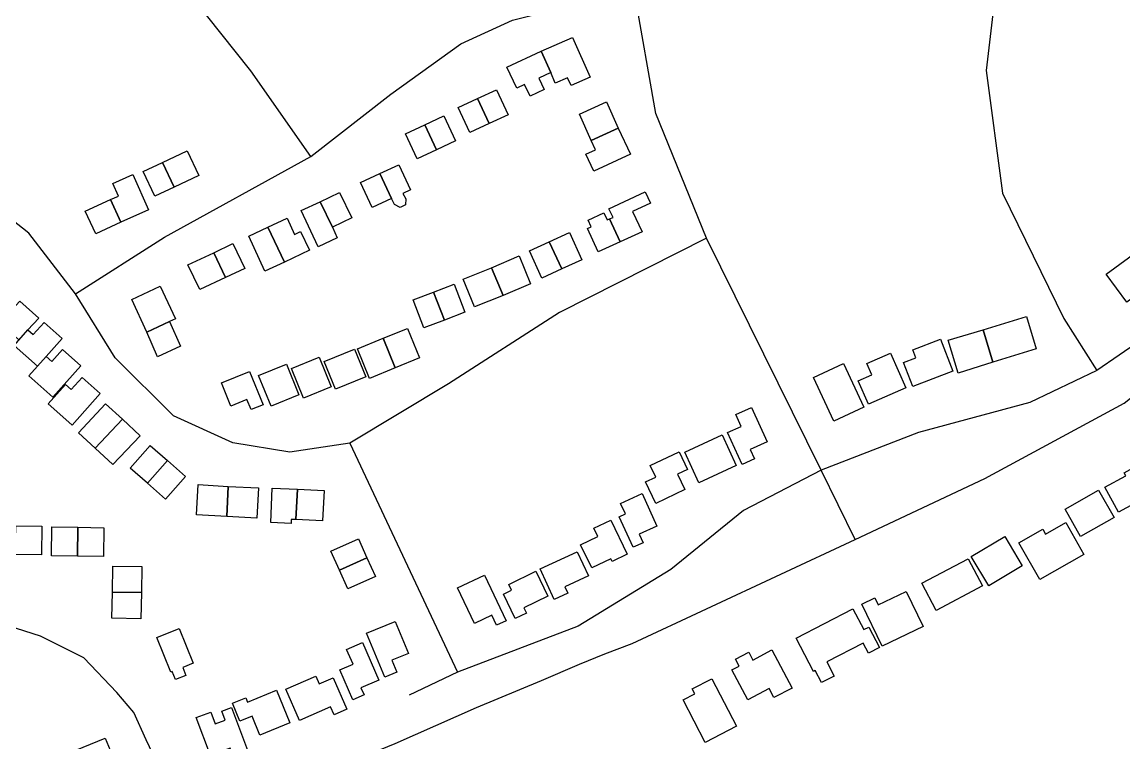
# Model space of a CAD drawing. Header units: metres. Extents: x 553506 to 563855, y 142925 to 150243.
# Drawn here: x 560386.2 to 560707.2, y 148361.5 to 148571.3 of the extents above; entities that cross this region are included whole.
import ezdxf

# ---------------------------------------------------------------- set-up
doc = ezdxf.new("R2010")
doc.units = ezdxf.units.M
doc.layers.add('C-BUILDINGS', color=8, linetype='Continuous')
doc.layers.add('C-ROADS', color=33, linetype='Continuous')

msp = doc.modelspace()

# ---------------------------------------------------------------- linework, layer by layer
at = {"layer": 'C-BUILDINGS'}
for points in [[(560551.7299, 148555.3357), (560546.1587, 148552.8688), (560545.1509, 148555.1412), (560541.5586, 148553.5486), (560540.2046, 148556.6115), (560537.4375, 148562.8358), (560546.6013, 148566.8842), (560551.7299, 148555.3357)], [(560540.2046, 148556.6115), (560536.7317, 148555.0004), (560538.2904, 148551.6544), (560534.1903, 148549.7566), (560532.6094, 148553.1463), (560530.3287, 148552.0845), (560527.4736, 148558.2169), (560537.4375, 148562.8358), (560540.2046, 148556.6115)], [(560527.8016, 148544.3702), (560522.2408, 148541.7923), (560518.8541, 148549.0545), (560524.4149, 148551.6325), (560527.8016, 148544.3702)], [(560522.2408, 148541.7923), (560516.6109, 148539.19), (560513.2172, 148546.452), (560518.8541, 148549.0545), (560522.2408, 148541.7923)], [(560556.4509, 148548.1041), (560559.9117, 148540.4881), (560552.0479, 148536.892), (560548.5791, 148544.5412), (560556.4509, 148548.1041)], [(560512.4794, 148536.7346), (560506.9186, 148534.1567), (560503.5249, 148541.4187), (560509.0927, 148543.9969), (560512.4794, 148536.7346)], [(560506.9186, 148534.1567), (560501.2817, 148531.5542), (560497.895, 148538.8164), (560503.5249, 148541.4187), (560506.9186, 148534.1567)], [(560553.2931, 148534.1819), (560552.0479, 148536.892), (560559.9117, 148540.4881), (560563.4294, 148532.8404), (560552.7328, 148527.9538), (560550.4673, 148532.8915), (560553.2931, 148534.1819)], [(560437.7308, 148526.6298), (560430.5245, 148523.2437), (560427.1172, 148530.4943), (560434.3029, 148533.8686), (560437.7308, 148526.6298)], [(560430.5245, 148523.2437), (560424.9025, 148520.6084), (560421.4949, 148527.87), (560427.1172, 148530.4943), (560430.5245, 148523.2437)], [(560493.8148, 148519.957), (560488.1778, 148517.3545), (560484.7911, 148524.6167), (560490.428, 148527.2192), (560493.8148, 148519.957)], [(560499.3756, 148522.5349), (560497.1658, 148521.4419), (560498.0116, 148519.8767), (560497.9272, 148518.1044), (560496.4057, 148517.3556), (560494.7367, 148518.1939), (560493.8148, 148519.957), (560490.428, 148527.2192), (560495.9888, 148529.7971), (560499.3756, 148522.5349)], [(560412.6652, 148524.3108), (560418.4489, 148526.9178), (560423.0603, 148516.6998), (560414.96, 148513.0632), (560411.9863, 148519.6372), (560414.3027, 148520.6779), (560412.6652, 148524.3108)], [(560482.2538, 148514.32), (560476.6476, 148511.6294), (560473.0891, 148519.0199), (560478.6957, 148521.6993), (560482.2538, 148514.32)], [(560557.1932, 148516.9854), (560567.6939, 148521.8771), (560569.2442, 148518.5754), (560564.0832, 148516.1769), (560566.8696, 148510.2315), (560560.4942, 148507.3276), (560557.3747, 148514.0861), (560558.3693, 148514.4734), (560557.1932, 148516.9854)], [(560414.96, 148513.0632), (560407.7383, 148509.7212), (560404.6386, 148516.3024), (560411.9863, 148519.6372), (560414.96, 148513.0632)], [(560476.6476, 148511.6294), (560478.0529, 148508.4901), (560472.4505, 148505.8998), (560467.5269, 148516.4865), (560473.0891, 148519.0199), (560476.6476, 148511.6294)], [(560551.1319, 148513.6461), (560555.7355, 148515.7601), (560556.6578, 148513.7632), (560557.3747, 148514.0861), (560560.4942, 148507.3276), (560554.0778, 148504.3889), (560550.943, 148511.1916), (560552.0319, 148511.6931), (560551.1319, 148513.6461)], [(560462.6492, 148501.442), (560456.9784, 148498.8051), (560452.2345, 148509.0078), (560457.8306, 148511.5756), (560462.6492, 148501.442)], [(560465.6262, 148509.5264), (560467.3346, 148510.3367), (560469.9306, 148504.8862), (560462.6492, 148501.442), (560457.8306, 148511.5756), (560463.4037, 148514.2095), (560465.6262, 148509.5264)], [(560549.3258, 148502.1034), (560543.4999, 148499.506), (560539.8143, 148507.3822), (560545.6443, 148510.0687), (560549.3258, 148502.1034)], [(560716.5021, 148508.4794), (560722.4828, 148500.3191), (560708.0407, 148489.8055), (560702.0669, 148497.9661), (560716.5021, 148508.4794)], [(560451.0682, 148499.5776), (560445.5297, 148496.9559), (560442.0812, 148504.1829), (560447.6263, 148506.8159), (560451.0682, 148499.5776)], [(560543.4999, 148499.506), (560537.6713, 148496.775), (560533.9902, 148504.7292), (560539.8143, 148507.3822), (560543.4999, 148499.506)], [(560445.5297, 148496.9559), (560437.9776, 148493.4477), (560434.5288, 148500.6858), (560442.0812, 148504.1829), (560445.5297, 148496.9559)], [(560534.2968, 148495.1447), (560526.3639, 148491.7469), (560522.9454, 148499.7984), (560531.0226, 148503.2786), (560534.2968, 148495.1447)], [(560526.3639, 148491.7469), (560518.0032, 148488.3914), (560514.722, 148496.525), (560522.9454, 148499.7984), (560526.3639, 148491.7469)], [(560426.4483, 148494.4009), (560430.8828, 148484.923), (560429.1535, 148484.1122), (560422.6005, 148481.0693), (560418.166, 148490.5471), (560426.4483, 148494.4009)], [(560509.2509, 148484.5896), (560503.2547, 148482.2985), (560500.1118, 148490.4811), (560506.1021, 148492.7385), (560509.2509, 148484.5896)], [(560515.2412, 148486.847), (560509.2509, 148484.5896), (560506.1021, 148492.7385), (560512.0983, 148495.0295), (560515.2412, 148486.847)], [(560385.5903, 148490.086), (560391.0577, 148485.137), (560387.9351, 148481.7116), (560385.2992, 148478.8133), (560377.4364, 148485.9247), (560380.9509, 148489.7853), (560383.3467, 148487.6119), (560385.5903, 148490.086)], [(560681.6587, 148476.158), (560669.0068, 148472.3229), (560666.147, 148481.7274), (560678.7988, 148485.5625), (560681.6587, 148476.158)], [(560397.9413, 148479.1637), (560393.2606, 148473.9199), (560390.7617, 148471.115), (560383.9026, 148477.2004), (560387.9351, 148481.7116), (560389.4737, 148480.3461), (560392.6282, 148483.8727), (560397.9413, 148479.1637)], [(560429.1535, 148484.1122), (560432.403, 148476.9903), (560425.6764, 148473.9086), (560422.6005, 148481.0693), (560429.1535, 148484.1122)], [(560494.8944, 148470.6512), (560487.4688, 148467.5698), (560483.9555, 148476.1971), (560491.3811, 148479.2785), (560494.8944, 148470.6512)], [(560501.9698, 148473.5324), (560494.8944, 148470.6512), (560491.3811, 148479.2785), (560498.4565, 148482.1597), (560501.9698, 148473.5324)], [(560669.0068, 148472.3229), (560658.8998, 148469.1463), (560655.9507, 148478.726), (560666.147, 148481.7274), (560669.0068, 148472.3229)], [(560403.3541, 148471.2635), (560395.1386, 148462.1362), (560390.795, 148466.0185), (560388.2341, 148468.3315), (560390.7617, 148471.115), (560393.2606, 148473.9199), (560394.8649, 148472.4675), (560398.0469, 148476.0061), (560403.3541, 148471.2635)], [(560486.362, 148468.0917), (560477.4983, 148464.498), (560474.2277, 148472.5207), (560483.0983, 148476.1147), (560486.362, 148468.0917)], [(560657.331, 148469.6871), (560645.7192, 148465.2279), (560643.0334, 148472.2004), (560646.6117, 148473.57), (560645.6989, 148475.9344), (560653.7253, 148479.0237), (560657.331, 148469.6871)], [(560476.2822, 148465.1611), (560468.1917, 148461.8809), (560464.6788, 148470.4971), (560472.7763, 148473.7775), (560476.2822, 148465.1611)], [(560632.2626, 148471.9191), (560639.193, 148474.9629), (560643.6614, 148464.863), (560632.7455, 148460.0584), (560629.7513, 148466.832), (560633.7372, 148468.5817), (560632.2626, 148471.9191)], [(560456.46, 148459.9116), (560452.9463, 148458.4885), (560451.742, 148461.456), (560447.0203, 148459.5387), (560444.2716, 148466.2978), (560452.5004, 148469.6268), (560456.46, 148459.9116)], [(560466.8918, 148462.7641), (560458.7391, 148459.4597), (560455.0898, 148468.4167), (560463.2424, 148471.7211), (560466.8918, 148462.7641)], [(560631.4028, 148459.1817), (560622.6708, 148455.1799), (560616.8133, 148467.8965), (560625.5453, 148471.8982), (560631.4028, 148459.1817)], [(560408.9834, 148463.1475), (560400.7749, 148454.0204), (560395.4747, 148458.7632), (560393.8708, 148460.2045), (560398.9185, 148465.7825), (560400.5011, 148464.3517), (560403.6832, 148467.8902), (560408.9834, 148463.1475)], [(560415.438, 148455.6916), (560407.494, 148447.274), (560402.628, 148451.7632), (560410.5721, 148460.1808), (560415.438, 148455.6916)], [(560594.1254, 148457.0474), (560598.7025, 148459.116), (560603.2509, 148449.141), (560598.343, 148446.9174), (560599.5966, 148444.1629), (560595.9917, 148442.5254), (560591.7586, 148451.809), (560595.7016, 148453.5907), (560594.1254, 148457.0474)], [(560420.6279, 148450.9009), (560412.6839, 148442.4832), (560407.494, 148447.274), (560415.438, 148455.6916), (560420.6279, 148450.9009)], [(560594.2813, 148442.227), (560583.358, 148437.2108), (560579.2415, 148446.1197), (560590.1649, 148451.1359), (560594.2813, 148442.227)], [(560428.5432, 148443.6799), (560422.7306, 148437.0763), (560417.7497, 148441.4395), (560423.5697, 148448.0322), (560428.5432, 148443.6799)], [(560569.1983, 148442.244), (560577.6367, 148446.2476), (560580.0978, 148441.0934), (560577.1909, 148439.7114), (560579.3305, 148435.2261), (560570.8163, 148431.1868), (560567.8389, 148437.4267), (560570.8216, 148438.8444), (560569.1983, 148442.244)], [(560433.862, 148439.0156), (560428.0421, 148432.4229), (560422.7306, 148437.0763), (560428.5432, 148443.6799), (560433.862, 148439.0156)], [(560707.2748, 148440.1191), (560710.601, 148441.9483), (560715.0848, 148433.819), (560705.6348, 148428.6371), (560701.6324, 148435.9023), (560707.7562, 148439.2549), (560707.2748, 148440.1191)], [(560446.2844, 148436.1092), (560445.8524, 148427.3364), (560437.0543, 148427.9074), (560437.4932, 148436.6805), (560446.2844, 148436.1092)], [(560455.0633, 148435.7046), (560454.624, 148426.9427), (560445.8524, 148427.3364), (560446.2844, 148436.1092), (560455.0633, 148435.7046)], [(560466.4147, 148435.3025), (560465.9846, 148426.474), (560464.6552, 148426.5104), (560464.6016, 148425.3178), (560458.658, 148425.5884), (560459.1048, 148435.6751), (560466.4147, 148435.3025)], [(560474.2139, 148434.9341), (560473.784, 148426.0945), (560465.9846, 148426.474), (560466.4147, 148435.3025), (560474.2139, 148434.9341)], [(560694.559, 148421.568), (560690.033, 148429.4845), (560699.8068, 148435.0438), (560704.3328, 148427.1272), (560694.559, 148421.568)], [(560560.5543, 148431.1775), (560566.8125, 148434.0333), (560571.1482, 148424.597), (560565.9722, 148422.2314), (560567.12, 148419.7297), (560564.246, 148418.4155), (560560.1578, 148427.3141), (560561.9566, 148428.1384), (560560.5543, 148431.1775)], [(560391.8415, 148416.1774), (560384.2462, 148416.2852), (560384.3608, 148424.7031), (560391.9561, 148424.5953), (560391.8415, 148416.1774)], [(560557.7556, 148426.3375), (560562.4906, 148416.424), (560558.0755, 148414.3159), (560557.709, 148415.0835), (560552.1498, 148412.45), (560548.9406, 148419.1724), (560553.9763, 148421.5558), (560552.8166, 148423.9904), (560557.7556, 148426.3375)], [(560684.3305, 148422.2719), (560690.2658, 148425.6185), (560695.5491, 148416.2899), (560682.662, 148409.0194), (560676.5876, 148419.7257), (560683.5461, 148423.6608), (560684.3305, 148422.2719)], [(560402.3598, 148415.8159), (560394.7575, 148415.9235), (560394.8721, 148424.3414), (560402.4673, 148424.2336), (560402.3598, 148415.8159)], [(560409.955, 148415.7081), (560402.3598, 148415.8159), (560402.4673, 148424.2336), (560410.0626, 148424.1258), (560409.955, 148415.7081)], [(560667.8214, 148407.2083), (560662.7043, 148415.6963), (560672.4621, 148421.5443), (560677.5792, 148413.0564), (560667.8214, 148407.2083)], [(560486.6889, 148415.3566), (560478.6422, 148411.7884), (560476.1848, 148417.2766), (560484.2314, 148420.8448), (560486.6889, 148415.3566)], [(560489.132, 148409.8791), (560481.0854, 148406.3108), (560478.6422, 148411.7884), (560486.6889, 148415.3566), (560489.132, 148409.8791)], [(560551.2231, 148410.1171), (560544.3736, 148406.9423), (560545.2281, 148405.0992), (560541.2383, 148403.2493), (560537.1093, 148412.1133), (560547.9556, 148417.1382), (560551.2231, 148410.1171)], [(560652.4627, 148400.0609), (560648.2939, 148407.9552), (560661.8012, 148415.067), (560665.97, 148407.1726), (560652.4627, 148400.0609)], [(560412.5296, 148405.3486), (560412.6566, 148412.921), (560421.0987, 148412.784), (560420.9717, 148405.2116), (560412.5296, 148405.3486)], [(560527.2205, 148397.0346), (560524.4096, 148395.7113), (560523.0464, 148398.6181), (560517.9824, 148396.245), (560513.0855, 148406.6432), (560520.9533, 148410.3394), (560527.2205, 148397.0346)], [(560539.3846, 148404.1819), (560532.4083, 148400.814), (560533.163, 148399.2572), (560529.9055, 148397.6862), (560526.468, 148404.7798), (560528.8162, 148405.9217), (560527.9941, 148407.6212), (560535.8797, 148411.4182), (560539.3846, 148404.1819)], [(560412.396, 148397.7649), (560412.5296, 148405.3486), (560420.9717, 148405.2116), (560420.8381, 148397.6279), (560412.396, 148397.7649)], [(560643.7489, 148405.5314), (560648.6817, 148395.3347), (560636.7536, 148389.5857), (560630.8415, 148401.8108), (560634.6567, 148403.6553), (560635.6363, 148401.6158), (560643.7489, 148405.5314)], [(560632.8521, 148395.1957), (560635.9532, 148389.2491), (560632.7614, 148387.591), (560631.2295, 148390.5259), (560620.6496, 148385.0307), (560622.7914, 148380.9239), (560619.1319, 148379.0175), (560617.2949, 148382.5439), (560616.7858, 148382.2831), (560611.7516, 148391.9201), (560628.2266, 148400.4825), (560631.3937, 148394.4377), (560632.8521, 148395.1957)], [(560498.8139, 148387.5209), (560493.9413, 148385.5099), (560495.385, 148382.0379), (560491.8653, 148380.5811), (560486.5577, 148393.3818), (560494.9431, 148396.8493), (560498.8139, 148387.5209)], [(560430.899, 148379.9115), (560429.9674, 148382.2086), (560429.5668, 148382.0514), (560425.4906, 148392.1414), (560432.008, 148394.7603), (560436.0842, 148384.6702), (560433.0118, 148383.439), (560433.9438, 148381.1308), (560430.899, 148379.9115)], [(560480.7559, 148388.6705), (560485.4252, 148390.6974), (560490.1918, 148379.772), (560484.9431, 148377.4932), (560485.8392, 148375.4399), (560482.5904, 148374.0362), (560478.7956, 148382.7215), (560482.6234, 148384.3882), (560480.7559, 148388.6705)], [(560605.2303, 148374.676), (560603.8551, 148377.2931), (560597.6237, 148374.0263), (560593.0235, 148382.7531), (560595.1076, 148383.8423), (560594.0446, 148385.8681), (560597.8891, 148387.8915), (560599.1005, 148385.5921), (560604.6786, 148388.5157), (560610.5125, 148377.4457), (560605.2303, 148374.676)], [(560472.7777, 148378.6601), (560476.8328, 148380.4341), (560480.8663, 148371.2666), (560477.1217, 148369.6247), (560476.0982, 148371.9523), (560467.0845, 148368.0089), (560463.1033, 148377.0667), (560471.8069, 148380.8669), (560472.7777, 148378.6601)], [(560594.3137, 148366.3098), (560585.2123, 148361.5954), (560578.7709, 148373.9821), (560582.2038, 148375.759), (560581.4675, 148377.1717), (560587.1434, 148380.0983), (560594.3137, 148366.3098)], [(560451.9226, 148373.345), (560460.315, 148376.8127), (560464.2542, 148367.3083), (560455.5233, 148363.7076), (560453.2178, 148369.2562), (560449.6498, 148367.7757), (560447.4727, 148373.0167), (560451.3861, 148374.6304), (560451.9226, 148373.345)], [(560442.501, 148367.0181), (560445.41, 148368.1107), (560444.4267, 148370.7178), (560447.225, 148371.7736), (560452.209, 148358.5843), (560447.9461, 148356.9709), (560446.8257, 148359.941), (560441.132, 148357.8042), (560436.9554, 148368.8705), (560441.205, 148370.4613), (560442.501, 148367.0181)], [(560382.1817, 148353.0133), (560390.6025, 148356.4706), (560391.2227, 148354.9651), (560410.4728, 148362.8789), (560414.3452, 148353.4948), (560415.2081, 148353.8445), (560418.2331, 148346.5264), (560416.8872, 148345.9724), (560417.394, 148344.7416), (560401.3396, 148338.1409), (560400.2809, 148340.7011), (560394.5111, 148338.3171), (560394.0343, 148339.482), (560384.951, 148335.748), (560378.6971, 148350.8788), (560376.5438, 148349.9879), (560373.9577, 148356.2401), (560379.8452, 148358.6611), (560382.1817, 148353.0133)]]:
    msp.add_lwpolyline(points, close=True, dxfattribs=at)
at = {"layer": 'C-ROADS'}
for points in [[(560434.5784, 148336.6527), (560494.8934, 148361.3095), (560518.5795, 148371.7775), (560537.5038, 148379.5925), (560548.6075, 148384.4362), (560555.9731, 148387.4267), (560563.8989, 148390.3903), (560628.8807, 148420.6929), (560666.7101, 148438.4824), (560707.2497, 148460.3528), (560737.8803, 148484.5511), (560749.2924, 148504.0966), (560756.3339, 148523.6834), (560764.7017, 148588.6557), (560765.5702, 148611.8224), (560766.6831, 148627.8511), (560768.5547, 148657.6048), (560786.6855, 148761.4821)], [(560769.451, 148759.8071), (560749.792, 148661.1912), (560741.6483, 148630.1504), (560742.8207, 148583.3183), (560748.1024, 148540.3212), (560741.3306, 148511.8944), (560725.3012, 148487.7746), (560699.2672, 148469.9308), (560679.7685, 148460.6058), (560647.3752, 148451.8457), (560618.9927, 148440.9074), (560596.3699, 148429.0921), (560575.1933, 148411.9351), (560548.1789, 148395.4638), (560513.0986, 148382.0684), (560498.9706, 148375.3495)], [(560618.9927, 148440.9074), (560585.6179, 148508.4582), (560570.8672, 148544.6928), (560564.7356, 148579.5942), (560565.621, 148599.1217), (560569.0361, 148616.213), (560576.5818, 148639.5884), (560585.3969, 148659.6978)], [(560676.4099, 148636.5229), (560667.0758, 148557.274), (560671.7947, 148521.5161), (560689.7364, 148484.9809), (560699.2672, 148469.9308)], [(560470.3434, 148532.1677), (560452.8832, 148557.1544), (560439.9834, 148573.3351), (560429.2928, 148581.6826), (560414.6761, 148590.1745)], [(560401.7556, 148492.2271), (560427.7223, 148508.6649), (560470.3434, 148532.1677), (560493.6688, 148550.3486), (560514.0771, 148565.0104), (560529.0441, 148571.9337), (560546.5753, 148576.2104), (560564.7356, 148579.5942)], [(560585.6179, 148508.4582), (560542.7376, 148486.7717), (560510.4333, 148465.9948), (560481.7309, 148448.7365), (560464.2658, 148446.1317), (560447.6053, 148448.8722), (560430.2913, 148456.6454), (560413.3615, 148473.6018), (560401.7556, 148492.2271), (560388.1745, 148509.8558), (560371.6002, 148522.8278), (560352.4888, 148533.7728)], [(560481.7309, 148448.7365), (560513.0986, 148382.0684)], [(560628.8807, 148420.6929), (560618.9927, 148440.9074)], [(560434.5784, 148336.6527), (560422.3398, 148362.3146), (560418.7405, 148370.3383), (560413.7836, 148376.1714), (560404.2192, 148386.2792), (560391.621, 148392.5749), (560379.6062, 148396.3066)]]:
    msp.add_lwpolyline(points, dxfattribs=at)

doc.saveas('drawing.dxf')
